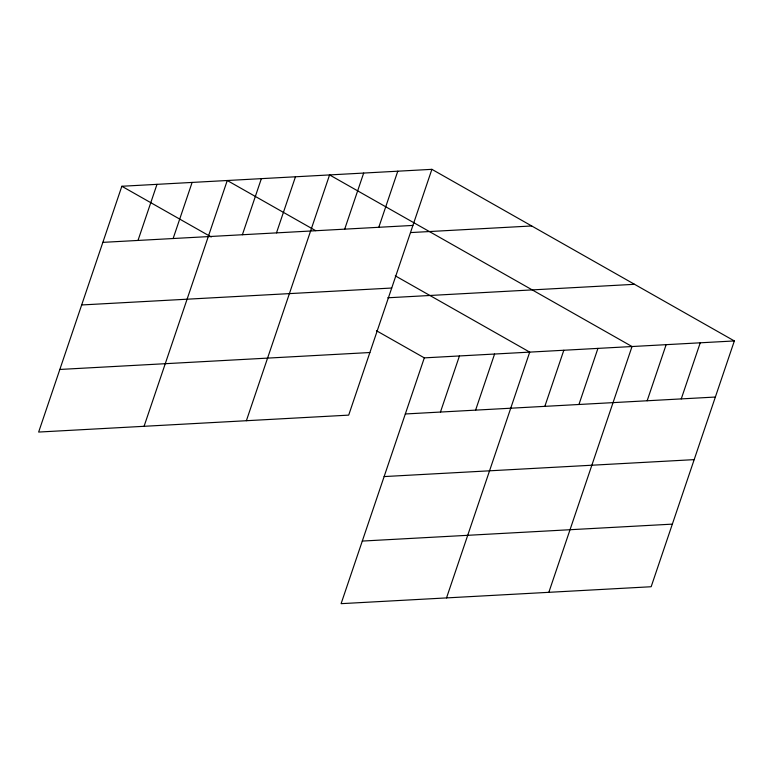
<?xml version="1.0" encoding="UTF-8"?>
<svg xmlns="http://www.w3.org/2000/svg" width="773" height="773" viewBox="0 0 773 773"><rect width="100%" height="100%" fill="white"/><g stroke="black" fill="none" stroke-linecap="round" stroke-linejoin="round"><path stroke-width="1.16" d="M431.894 169.335L121.844 186.264L38.65 432.059L348.691 415.13L431.894 169.335L734.35 340.941L651.156 586.736L341.106 603.665L424.309 357.87L734.35 340.941M138 240.442L156.987 184.341M173.133 238.519L192.119 182.428M144.068 426.3L227.262 180.505L315.635 230.654M242.384 234.741L261.371 178.64M276.483 232.876L295.47 176.785M246.384 420.715L329.578 174.92L632.034 346.526L548.84 592.321M344.69 229.156L363.677 173.055M378.799 227.291L397.786 171.191M440.455 412.048L459.442 355.957M475.598 410.134L494.585 354.034M446.523 597.915L529.718 352.111L395.283 275.835M544.839 406.347L563.826 350.256M578.938 404.492L597.935 348.391M647.156 400.762L666.142 344.661M681.255 398.897L700.241 342.806M102.857 242.364L412.908 225.426M410.569 232.576L531.698 225.967M81.667 304.958L391.718 288.029M387.746 297.789L634.536 284.309M59.84 369.455L369.881 352.527M405.323 413.97L715.363 397.042M384.133 476.574L694.173 459.635M362.295 541.071L672.346 524.133M121.844 186.264L211.261 236.992M376.48 330.738L424.309 357.87"/></g></svg>
